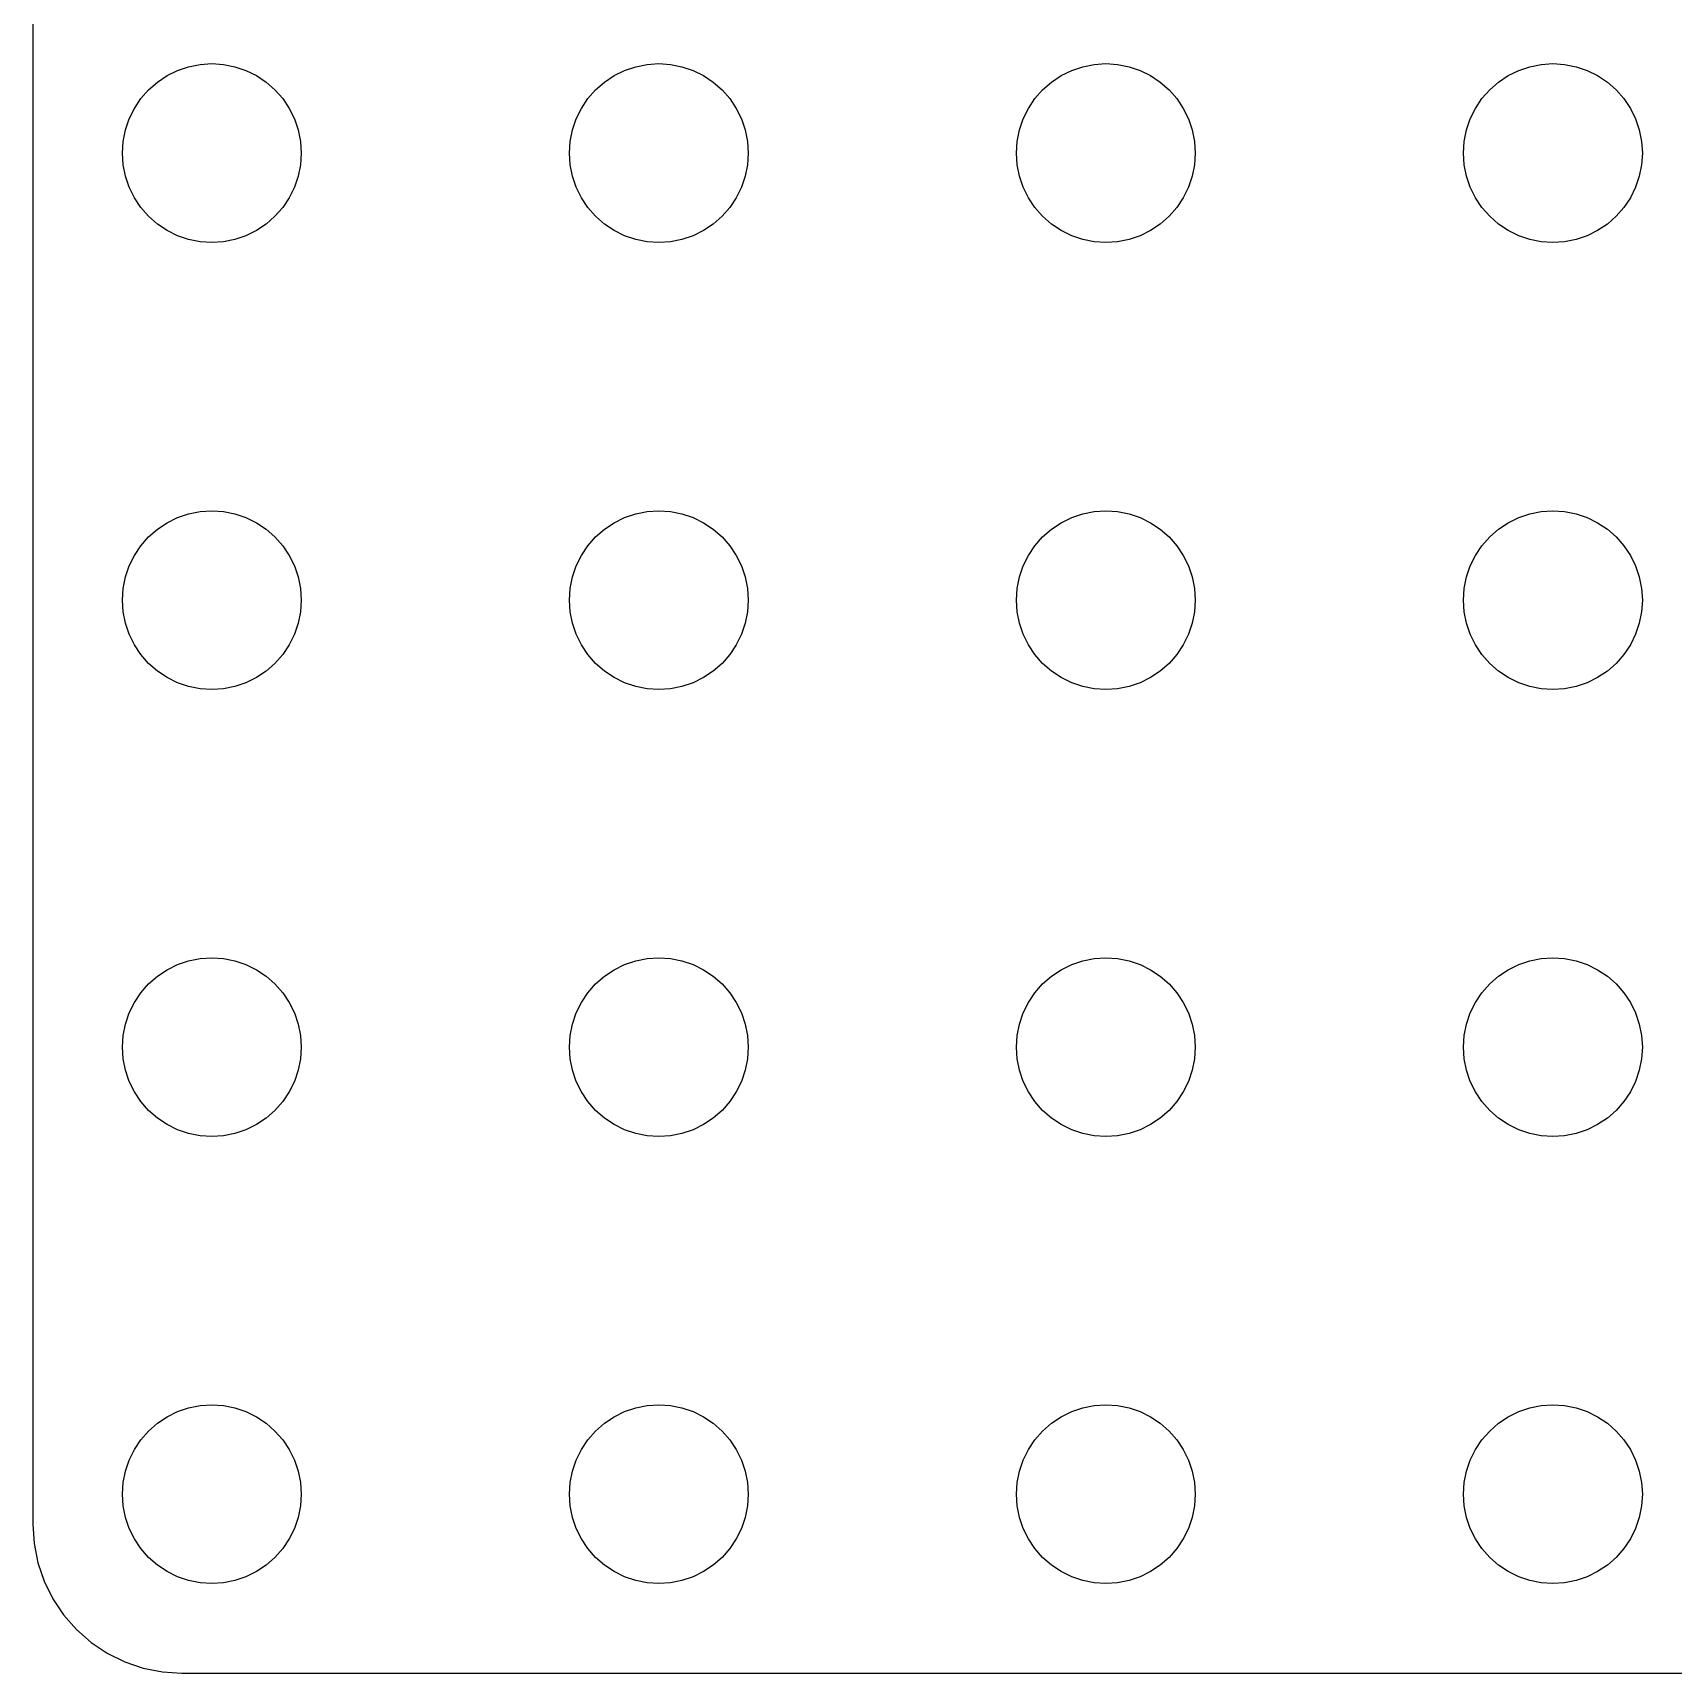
# Model space of a CAD drawing. Header units: metres. Extents: x -104 to 104, y -104 to 104.
# Drawn here: x -103.5 to -48.5, y -103.5 to -48.5 of the extents above; entities that cross this region are included whole.
import ezdxf

# ---------------------------------------------------------------- set-up
doc = ezdxf.new("R2010")
doc.units = ezdxf.units.M

msp = doc.modelspace()

# ---------------------------------------------------------------- linework, layer by layer
for p, q in [((-103.505, 98.505), (-103.505, -98.505)), ((-98.2765, -49.6022), (-97.8916, -49.5257)), ((-97.8916, -49.5257), (-97.5, -49.5)), ((-97.5, -49.5), (-97.1084, -49.5257)), ((-97.1084, -49.5257), (-96.7235, -49.6022)), ((-83.2765, -49.6022), (-82.8916, -49.5257)), ((-82.8916, -49.5257), (-82.5, -49.5)), ((-82.5, -49.5), (-82.1084, -49.5257)), ((-82.1084, -49.5257), (-81.7235, -49.6022)), ((-68.2765, -49.6022), (-67.8916, -49.5257)), ((-67.8916, -49.5257), (-67.5, -49.5)), ((-67.5, -49.5), (-67.1084, -49.5257)), ((-67.1084, -49.5257), (-66.7235, -49.6022)), ((-53.2765, -49.6022), (-52.8916, -49.5257)), ((-52.8916, -49.5257), (-52.5, -49.5)), ((-52.5, -49.5), (-52.1084, -49.5257)), ((-52.1084, -49.5257), (-51.7235, -49.6022)), ((-99.3263, -50.1199), (-99, -49.9019)), ((-99, -49.9019), (-98.648, -49.7284)), ((-98.648, -49.7284), (-98.2765, -49.6022)), ((-96.7235, -49.6022), (-96.3519, -49.7284)), ((-96.3519, -49.7284), (-96, -49.9019)), ((-96, -49.9019), (-95.6737, -50.1199)), ((-84.3263, -50.1199), (-84, -49.9019)), ((-84, -49.9019), (-83.648, -49.7284)), ((-83.648, -49.7284), (-83.2765, -49.6022)), ((-81.7235, -49.6022), (-81.3519, -49.7284)), ((-81.3519, -49.7284), (-81, -49.9019)), ((-81, -49.9019), (-80.6737, -50.1199)), ((-69.3263, -50.1199), (-69, -49.9019)), ((-69, -49.9019), (-68.648, -49.7284)), ((-68.648, -49.7284), (-68.2765, -49.6022)), ((-66.7235, -49.6022), (-66.3519, -49.7284)), ((-66.3519, -49.7284), (-66, -49.9019)), ((-66, -49.9019), (-65.6737, -50.1199)), ((-54.3263, -50.1199), (-54, -49.9019)), ((-54, -49.9019), (-53.648, -49.7284)), ((-53.648, -49.7284), (-53.2765, -49.6022)), ((-51.7235, -49.6022), (-51.3519, -49.7284)), ((-51.3519, -49.7284), (-51, -49.9019)), ((-51, -49.9019), (-50.6737, -50.1199)), ((-99.8801, -50.6737), (-99.6213, -50.3787)), ((-99.6213, -50.3787), (-99.3263, -50.1199)), ((-95.6737, -50.1199), (-95.3787, -50.3787)), ((-95.3787, -50.3787), (-95.1199, -50.6737)), ((-84.8801, -50.6737), (-84.6213, -50.3787)), ((-84.6213, -50.3787), (-84.3263, -50.1199)), ((-80.6737, -50.1199), (-80.3787, -50.3787)), ((-80.3787, -50.3787), (-80.1199, -50.6737)), ((-69.8801, -50.6737), (-69.6213, -50.3787)), ((-69.6213, -50.3787), (-69.3263, -50.1199)), ((-65.6737, -50.1199), (-65.3787, -50.3787)), ((-65.3787, -50.3787), (-65.1199, -50.6737)), ((-54.8801, -50.6737), (-54.6213, -50.3787)), ((-54.6213, -50.3787), (-54.3263, -50.1199)), ((-50.6737, -50.1199), (-50.3787, -50.3787)), ((-50.3787, -50.3787), (-50.1199, -50.6737)), ((-100.272, -51.3519), (-100.098, -51)), ((-100.098, -51), (-99.8801, -50.6737)), ((-95.1199, -50.6737), (-94.9019, -51)), ((-94.9019, -51), (-94.7284, -51.3519)), ((-85.2716, -51.3519), (-85.0981, -51)), ((-85.0981, -51), (-84.8801, -50.6737)), ((-80.1199, -50.6737), (-79.9019, -51)), ((-79.9019, -51), (-79.7284, -51.3519)), ((-70.2716, -51.3519), (-70.0981, -51)), ((-70.0981, -51), (-69.8801, -50.6737)), ((-65.1199, -50.6737), (-64.9019, -51)), ((-64.9019, -51), (-64.7284, -51.3519)), ((-55.2716, -51.3519), (-55.0981, -51)), ((-55.0981, -51), (-54.8801, -50.6737)), ((-50.1199, -50.6737), (-49.9019, -51)), ((-49.9019, -51), (-49.7284, -51.3519)), ((-100.474, -52.1084), (-100.398, -51.7235)), ((-100.398, -51.7235), (-100.272, -51.3519)), ((-94.7284, -51.3519), (-94.6022, -51.7235)), ((-94.6022, -51.7235), (-94.5257, -52.1084)), ((-85.4743, -52.1084), (-85.3978, -51.7235)), ((-85.3978, -51.7235), (-85.2716, -51.3519)), ((-79.7284, -51.3519), (-79.6022, -51.7235)), ((-79.6022, -51.7235), (-79.5257, -52.1084)), ((-70.4743, -52.1084), (-70.3978, -51.7235)), ((-70.3978, -51.7235), (-70.2716, -51.3519)), ((-64.7284, -51.3519), (-64.6022, -51.7235)), ((-64.6022, -51.7235), (-64.5257, -52.1084)), ((-55.4743, -52.1084), (-55.3978, -51.7235)), ((-55.3978, -51.7235), (-55.2716, -51.3519)), ((-49.7284, -51.3519), (-49.6022, -51.7235)), ((-49.6022, -51.7235), (-49.5257, -52.1084)), ((-100.5, -52.5), (-100.474, -52.1084)), ((-94.5257, -52.1084), (-94.5, -52.5)), ((-85.5, -52.5), (-85.4743, -52.1084)), ((-79.5257, -52.1084), (-79.5, -52.5)), ((-70.5, -52.5), (-70.4743, -52.1084)), ((-64.5257, -52.1084), (-64.5, -52.5)), ((-55.5, -52.5), (-55.4743, -52.1084)), ((-49.5257, -52.1084), (-49.5, -52.5)), ((-100.474, -52.8916), (-100.5, -52.5)), ((-94.5, -52.5), (-94.5257, -52.8916)), ((-85.4743, -52.8916), (-85.5, -52.5)), ((-79.5, -52.5), (-79.5257, -52.8916)), ((-70.4743, -52.8916), (-70.5, -52.5)), ((-64.5, -52.5), (-64.5257, -52.8916)), ((-55.4743, -52.8916), (-55.5, -52.5)), ((-49.5, -52.5), (-49.5257, -52.8916)), ((-100.398, -53.2765), (-100.474, -52.8916)), ((-100.272, -53.648), (-100.398, -53.2765)), ((-94.6022, -53.2765), (-94.7284, -53.648)), ((-94.5257, -52.8916), (-94.6022, -53.2765)), ((-85.3978, -53.2765), (-85.4743, -52.8916)), ((-85.2716, -53.648), (-85.3978, -53.2765)), ((-79.6022, -53.2765), (-79.7284, -53.648)), ((-79.5257, -52.8916), (-79.6022, -53.2765)), ((-70.3978, -53.2765), (-70.4743, -52.8916)), ((-70.2716, -53.648), (-70.3978, -53.2765)), ((-64.6022, -53.2765), (-64.7284, -53.648)), ((-64.5257, -52.8916), (-64.6022, -53.2765)), ((-55.3978, -53.2765), (-55.4743, -52.8916)), ((-55.2716, -53.648), (-55.3978, -53.2765)), ((-49.6022, -53.2765), (-49.7284, -53.648)), ((-49.5257, -52.8916), (-49.6022, -53.2765)), ((-100.098, -54), (-100.272, -53.648)), ((-94.7284, -53.648), (-94.9019, -54)), ((-85.0981, -54), (-85.2716, -53.648)), ((-79.7284, -53.648), (-79.9019, -54)), ((-70.0981, -54), (-70.2716, -53.648)), ((-64.7284, -53.648), (-64.9019, -54)), ((-55.0981, -54), (-55.2716, -53.648)), ((-49.7284, -53.648), (-49.9019, -54)), ((-99.8801, -54.3263), (-100.098, -54)), ((-99.6213, -54.6213), (-99.8801, -54.3263)), ((-95.1199, -54.3263), (-95.3787, -54.6213)), ((-94.9019, -54), (-95.1199, -54.3263)), ((-84.8801, -54.3263), (-85.0981, -54)), ((-84.6213, -54.6213), (-84.8801, -54.3263)), ((-80.1199, -54.3263), (-80.3787, -54.6213)), ((-79.9019, -54), (-80.1199, -54.3263)), ((-69.8801, -54.3263), (-70.0981, -54)), ((-69.6213, -54.6213), (-69.8801, -54.3263)), ((-65.1199, -54.3263), (-65.3787, -54.6213)), ((-64.9019, -54), (-65.1199, -54.3263)), ((-54.8801, -54.3263), (-55.0981, -54)), ((-54.6213, -54.6213), (-54.8801, -54.3263)), ((-50.1199, -54.3263), (-50.3787, -54.6213)), ((-49.9019, -54), (-50.1199, -54.3263)), ((-99.3263, -54.8801), (-99.6213, -54.6213)), ((-99, -55.0981), (-99.3263, -54.8801)), ((-95.6737, -54.8801), (-96, -55.0981)), ((-95.3787, -54.6213), (-95.6737, -54.8801)), ((-84.3263, -54.8801), (-84.6213, -54.6213)), ((-84, -55.0981), (-84.3263, -54.8801)), ((-80.6737, -54.8801), (-81, -55.0981)), ((-80.3787, -54.6213), (-80.6737, -54.8801)), ((-69.3263, -54.8801), (-69.6213, -54.6213)), ((-69, -55.0981), (-69.3263, -54.8801)), ((-65.6737, -54.8801), (-66, -55.0981)), ((-65.3787, -54.6213), (-65.6737, -54.8801)), ((-54.3263, -54.8801), (-54.6213, -54.6213)), ((-54, -55.0981), (-54.3263, -54.8801)), ((-50.6737, -54.8801), (-51, -55.0981)), ((-50.3787, -54.6213), (-50.6737, -54.8801)), ((-98.648, -55.2716), (-99, -55.0981)), ((-98.2765, -55.3978), (-98.648, -55.2716)), ((-97.8916, -55.4743), (-98.2765, -55.3978)), ((-97.5, -55.5), (-97.8916, -55.4743)), ((-97.1084, -55.4743), (-97.5, -55.5)), ((-96.7235, -55.3978), (-97.1084, -55.4743)), ((-96.3519, -55.2716), (-96.7235, -55.3978)), ((-96, -55.0981), (-96.3519, -55.2716)), ((-83.648, -55.2716), (-84, -55.0981)), ((-83.2765, -55.3978), (-83.648, -55.2716)), ((-82.8916, -55.4743), (-83.2765, -55.3978)), ((-82.5, -55.5), (-82.8916, -55.4743)), ((-82.1084, -55.4743), (-82.5, -55.5)), ((-81.7235, -55.3978), (-82.1084, -55.4743)), ((-81.3519, -55.2716), (-81.7235, -55.3978)), ((-81, -55.0981), (-81.3519, -55.2716)), ((-68.648, -55.2716), (-69, -55.0981)), ((-68.2765, -55.3978), (-68.648, -55.2716)), ((-67.8916, -55.4743), (-68.2765, -55.3978)), ((-67.5, -55.5), (-67.8916, -55.4743)), ((-67.1084, -55.4743), (-67.5, -55.5)), ((-66.7235, -55.3978), (-67.1084, -55.4743)), ((-66.3519, -55.2716), (-66.7235, -55.3978)), ((-66, -55.0981), (-66.3519, -55.2716)), ((-53.648, -55.2716), (-54, -55.0981)), ((-53.2765, -55.3978), (-53.648, -55.2716)), ((-52.8916, -55.4743), (-53.2765, -55.3978)), ((-52.5, -55.5), (-52.8916, -55.4743)), ((-52.1084, -55.4743), (-52.5, -55.5)), ((-51.7235, -55.3978), (-52.1084, -55.4743)), ((-51.3519, -55.2716), (-51.7235, -55.3978)), ((-51, -55.0981), (-51.3519, -55.2716)), ((-99.3263, -65.1199), (-99, -64.9019)), ((-99, -64.9019), (-98.648, -64.7284)), ((-98.648, -64.7284), (-98.2765, -64.6022)), ((-98.2765, -64.6022), (-97.8916, -64.5257)), ((-97.8916, -64.5257), (-97.5, -64.5)), ((-97.5, -64.5), (-97.1084, -64.5257)), ((-97.1084, -64.5257), (-96.7235, -64.6022)), ((-96.7235, -64.6022), (-96.3519, -64.7284)), ((-96.3519, -64.7284), (-96, -64.9019)), ((-96, -64.9019), (-95.6737, -65.1199)), ((-84.3263, -65.1199), (-84, -64.9019)), ((-84, -64.9019), (-83.648, -64.7284)), ((-83.648, -64.7284), (-83.2765, -64.6022)), ((-83.2765, -64.6022), (-82.8916, -64.5257)), ((-82.8916, -64.5257), (-82.5, -64.5)), ((-82.5, -64.5), (-82.1084, -64.5257)), ((-82.1084, -64.5257), (-81.7235, -64.6022)), ((-81.7235, -64.6022), (-81.3519, -64.7284)), ((-81.3519, -64.7284), (-81, -64.9019)), ((-81, -64.9019), (-80.6737, -65.1199)), ((-69.3263, -65.1199), (-69, -64.9019)), ((-69, -64.9019), (-68.648, -64.7284)), ((-68.648, -64.7284), (-68.2765, -64.6022)), ((-68.2765, -64.6022), (-67.8916, -64.5257)), ((-67.8916, -64.5257), (-67.5, -64.5)), ((-67.5, -64.5), (-67.1084, -64.5257)), ((-67.1084, -64.5257), (-66.7235, -64.6022)), ((-66.7235, -64.6022), (-66.3519, -64.7284)), ((-66.3519, -64.7284), (-66, -64.9019)), ((-66, -64.9019), (-65.6737, -65.1199)), ((-54.3263, -65.1199), (-54, -64.9019)), ((-54, -64.9019), (-53.648, -64.7284)), ((-53.648, -64.7284), (-53.2765, -64.6022)), ((-53.2765, -64.6022), (-52.8916, -64.5257)), ((-52.8916, -64.5257), (-52.5, -64.5)), ((-52.5, -64.5), (-52.1084, -64.5257)), ((-52.1084, -64.5257), (-51.7235, -64.6022)), ((-51.7235, -64.6022), (-51.3519, -64.7284)), ((-51.3519, -64.7284), (-51, -64.9019)), ((-51, -64.9019), (-50.6737, -65.1199)), ((-99.8801, -65.6737), (-99.6213, -65.3787)), ((-99.6213, -65.3787), (-99.3263, -65.1199)), ((-95.6737, -65.1199), (-95.3787, -65.3787)), ((-95.3787, -65.3787), (-95.1199, -65.6737)), ((-84.8801, -65.6737), (-84.6213, -65.3787)), ((-84.6213, -65.3787), (-84.3263, -65.1199)), ((-80.6737, -65.1199), (-80.3787, -65.3787)), ((-80.3787, -65.3787), (-80.1199, -65.6737)), ((-69.8801, -65.6737), (-69.6213, -65.3787)), ((-69.6213, -65.3787), (-69.3263, -65.1199)), ((-65.6737, -65.1199), (-65.3787, -65.3787)), ((-65.3787, -65.3787), (-65.1199, -65.6737)), ((-54.8801, -65.6737), (-54.6213, -65.3787)), ((-54.6213, -65.3787), (-54.3263, -65.1199)), ((-50.6737, -65.1199), (-50.3787, -65.3787)), ((-50.3787, -65.3787), (-50.1199, -65.6737)), ((-100.272, -66.3519), (-100.098, -66)), ((-100.098, -66), (-99.8801, -65.6737)), ((-95.1199, -65.6737), (-94.9019, -66)), ((-94.9019, -66), (-94.7284, -66.3519)), ((-85.2716, -66.3519), (-85.0981, -66)), ((-85.0981, -66), (-84.8801, -65.6737)), ((-80.1199, -65.6737), (-79.9019, -66)), ((-79.9019, -66), (-79.7284, -66.3519)), ((-70.2716, -66.3519), (-70.0981, -66)), ((-70.0981, -66), (-69.8801, -65.6737)), ((-65.1199, -65.6737), (-64.9019, -66)), ((-64.9019, -66), (-64.7284, -66.3519)), ((-55.2716, -66.3519), (-55.0981, -66)), ((-55.0981, -66), (-54.8801, -65.6737)), ((-50.1199, -65.6737), (-49.9019, -66)), ((-49.9019, -66), (-49.7284, -66.3519)), ((-100.398, -66.7235), (-100.272, -66.3519)), ((-94.7284, -66.3519), (-94.6022, -66.7235)), ((-85.3978, -66.7235), (-85.2716, -66.3519)), ((-79.7284, -66.3519), (-79.6022, -66.7235)), ((-70.3978, -66.7235), (-70.2716, -66.3519)), ((-64.7284, -66.3519), (-64.6022, -66.7235)), ((-55.3978, -66.7235), (-55.2716, -66.3519)), ((-49.7284, -66.3519), (-49.6022, -66.7235)), ((-100.5, -67.5), (-100.474, -67.1084)), ((-100.474, -67.1084), (-100.398, -66.7235)), ((-94.6022, -66.7235), (-94.5257, -67.1084)), ((-94.5257, -67.1084), (-94.5, -67.5)), ((-85.5, -67.5), (-85.4743, -67.1084)), ((-85.4743, -67.1084), (-85.3978, -66.7235)), ((-79.6022, -66.7235), (-79.5257, -67.1084)), ((-79.5257, -67.1084), (-79.5, -67.5)), ((-70.5, -67.5), (-70.4743, -67.1084)), ((-70.4743, -67.1084), (-70.3978, -66.7235)), ((-64.6022, -66.7235), (-64.5257, -67.1084)), ((-64.5257, -67.1084), (-64.5, -67.5)), ((-55.5, -67.5), (-55.4743, -67.1084)), ((-55.4743, -67.1084), (-55.3978, -66.7235)), ((-49.6022, -66.7235), (-49.5257, -67.1084)), ((-49.5257, -67.1084), (-49.5, -67.5)), ((-100.474, -67.8916), (-100.5, -67.5)), ((-94.5, -67.5), (-94.5257, -67.8916)), ((-85.4743, -67.8916), (-85.5, -67.5)), ((-79.5, -67.5), (-79.5257, -67.8916)), ((-70.4743, -67.8916), (-70.5, -67.5)), ((-64.5, -67.5), (-64.5257, -67.8916)), ((-55.4743, -67.8916), (-55.5, -67.5)), ((-49.5, -67.5), (-49.5257, -67.8916)), ((-100.398, -68.2765), (-100.474, -67.8916)), ((-94.5257, -67.8916), (-94.6022, -68.2765)), ((-85.3978, -68.2765), (-85.4743, -67.8916)), ((-79.5257, -67.8916), (-79.6022, -68.2765)), ((-70.3978, -68.2765), (-70.4743, -67.8916)), ((-64.5257, -67.8916), (-64.6022, -68.2765)), ((-55.3978, -68.2765), (-55.4743, -67.8916)), ((-49.5257, -67.8916), (-49.6022, -68.2765)), ((-100.272, -68.648), (-100.398, -68.2765)), ((-100.098, -69), (-100.272, -68.648)), ((-94.7284, -68.648), (-94.9019, -69)), ((-94.6022, -68.2765), (-94.7284, -68.648)), ((-85.2716, -68.648), (-85.3978, -68.2765)), ((-85.0981, -69), (-85.2716, -68.648)), ((-79.7284, -68.648), (-79.9019, -69)), ((-79.6022, -68.2765), (-79.7284, -68.648)), ((-70.2716, -68.648), (-70.3978, -68.2765)), ((-70.0981, -69), (-70.2716, -68.648)), ((-64.7284, -68.648), (-64.9019, -69)), ((-64.6022, -68.2765), (-64.7284, -68.648)), ((-55.2716, -68.648), (-55.3978, -68.2765)), ((-55.0981, -69), (-55.2716, -68.648)), ((-49.7284, -68.648), (-49.9019, -69)), ((-49.6022, -68.2765), (-49.7284, -68.648)), ((-99.8801, -69.3263), (-100.098, -69)), ((-99.6213, -69.6213), (-99.8801, -69.3263)), ((-95.1199, -69.3263), (-95.3787, -69.6213)), ((-94.9019, -69), (-95.1199, -69.3263)), ((-84.8801, -69.3263), (-85.0981, -69)), ((-84.6213, -69.6213), (-84.8801, -69.3263)), ((-80.1199, -69.3263), (-80.3787, -69.6213)), ((-79.9019, -69), (-80.1199, -69.3263)), ((-69.8801, -69.3263), (-70.0981, -69)), ((-69.6213, -69.6213), (-69.8801, -69.3263)), ((-65.1199, -69.3263), (-65.3787, -69.6213)), ((-64.9019, -69), (-65.1199, -69.3263)), ((-54.8801, -69.3263), (-55.0981, -69)), ((-54.6213, -69.6213), (-54.8801, -69.3263)), ((-50.1199, -69.3263), (-50.3787, -69.6213)), ((-49.9019, -69), (-50.1199, -69.3263)), ((-99.3263, -69.8801), (-99.6213, -69.6213)), ((-99, -70.0981), (-99.3263, -69.8801)), ((-95.6737, -69.8801), (-96, -70.0981)), ((-95.3787, -69.6213), (-95.6737, -69.8801)), ((-84.3263, -69.8801), (-84.6213, -69.6213)), ((-84, -70.0981), (-84.3263, -69.8801)), ((-80.6737, -69.8801), (-81, -70.0981)), ((-80.3787, -69.6213), (-80.6737, -69.8801)), ((-69.3263, -69.8801), (-69.6213, -69.6213)), ((-69, -70.0981), (-69.3263, -69.8801)), ((-65.6737, -69.8801), (-66, -70.0981)), ((-65.3787, -69.6213), (-65.6737, -69.8801)), ((-54.3263, -69.8801), (-54.6213, -69.6213)), ((-54, -70.0981), (-54.3263, -69.8801)), ((-50.6737, -69.8801), (-51, -70.0981)), ((-50.3787, -69.6213), (-50.6737, -69.8801)), ((-98.648, -70.2716), (-99, -70.0981)), ((-98.2765, -70.3978), (-98.648, -70.2716)), ((-97.8916, -70.4743), (-98.2765, -70.3978)), ((-96.7235, -70.3978), (-97.1084, -70.4743)), ((-96.3519, -70.2716), (-96.7235, -70.3978)), ((-96, -70.0981), (-96.3519, -70.2716)), ((-83.648, -70.2716), (-84, -70.0981)), ((-83.2765, -70.3978), (-83.648, -70.2716)), ((-82.8916, -70.4743), (-83.2765, -70.3978)), ((-81.7235, -70.3978), (-82.1084, -70.4743)), ((-81.3519, -70.2716), (-81.7235, -70.3978)), ((-81, -70.0981), (-81.3519, -70.2716)), ((-68.648, -70.2716), (-69, -70.0981)), ((-68.2765, -70.3978), (-68.648, -70.2716)), ((-67.8916, -70.4743), (-68.2765, -70.3978)), ((-66.7235, -70.3978), (-67.1084, -70.4743)), ((-66.3519, -70.2716), (-66.7235, -70.3978)), ((-66, -70.0981), (-66.3519, -70.2716)), ((-53.648, -70.2716), (-54, -70.0981)), ((-53.2765, -70.3978), (-53.648, -70.2716)), ((-52.8916, -70.4743), (-53.2765, -70.3978)), ((-51.7235, -70.3978), (-52.1084, -70.4743)), ((-51.3519, -70.2716), (-51.7235, -70.3978)), ((-51, -70.0981), (-51.3519, -70.2716)), ((-97.5, -70.5), (-97.8916, -70.4743)), ((-97.1084, -70.4743), (-97.5, -70.5)), ((-82.5, -70.5), (-82.8916, -70.4743)), ((-82.1084, -70.4743), (-82.5, -70.5)), ((-67.5, -70.5), (-67.8916, -70.4743)), ((-67.1084, -70.4743), (-67.5, -70.5)), ((-52.5, -70.5), (-52.8916, -70.4743)), ((-52.1084, -70.4743), (-52.5, -70.5)), ((-99, -79.9019), (-98.648, -79.7284)), ((-98.648, -79.7284), (-98.2765, -79.6022)), ((-98.2765, -79.6022), (-97.8916, -79.5257)), ((-97.8916, -79.5257), (-97.5, -79.5)), ((-97.5, -79.5), (-97.1084, -79.5257)), ((-97.1084, -79.5257), (-96.7235, -79.6022)), ((-96.7235, -79.6022), (-96.3519, -79.7284)), ((-96.3519, -79.7284), (-96, -79.9019)), ((-84, -79.9019), (-83.648, -79.7284)), ((-83.648, -79.7284), (-83.2765, -79.6022)), ((-83.2765, -79.6022), (-82.8916, -79.5257)), ((-82.8916, -79.5257), (-82.5, -79.5)), ((-82.5, -79.5), (-82.1084, -79.5257)), ((-82.1084, -79.5257), (-81.7235, -79.6022)), ((-81.7235, -79.6022), (-81.3519, -79.7284)), ((-81.3519, -79.7284), (-81, -79.9019)), ((-69, -79.9019), (-68.648, -79.7284)), ((-68.648, -79.7284), (-68.2765, -79.6022)), ((-68.2765, -79.6022), (-67.8916, -79.5257)), ((-67.8916, -79.5257), (-67.5, -79.5)), ((-67.5, -79.5), (-67.1084, -79.5257)), ((-67.1084, -79.5257), (-66.7235, -79.6022)), ((-66.7235, -79.6022), (-66.3519, -79.7284)), ((-66.3519, -79.7284), (-66, -79.9019)), ((-54, -79.9019), (-53.648, -79.7284)), ((-53.648, -79.7284), (-53.2765, -79.6022)), ((-53.2765, -79.6022), (-52.8916, -79.5257)), ((-52.8916, -79.5257), (-52.5, -79.5)), ((-52.5, -79.5), (-52.1084, -79.5257)), ((-52.1084, -79.5257), (-51.7235, -79.6022)), ((-51.7235, -79.6022), (-51.3519, -79.7284)), ((-51.3519, -79.7284), (-51, -79.9019)), ((-99.6213, -80.3787), (-99.3263, -80.1199)), ((-99.3263, -80.1199), (-99, -79.9019)), ((-96, -79.9019), (-95.6737, -80.1199)), ((-95.6737, -80.1199), (-95.3787, -80.3787)), ((-84.6213, -80.3787), (-84.3263, -80.1199)), ((-84.3263, -80.1199), (-84, -79.9019)), ((-81, -79.9019), (-80.6737, -80.1199)), ((-80.6737, -80.1199), (-80.3787, -80.3787)), ((-69.6213, -80.3787), (-69.3263, -80.1199)), ((-69.3263, -80.1199), (-69, -79.9019)), ((-66, -79.9019), (-65.6737, -80.1199)), ((-65.6737, -80.1199), (-65.3787, -80.3787)), ((-54.6213, -80.3787), (-54.3263, -80.1199)), ((-54.3263, -80.1199), (-54, -79.9019)), ((-51, -79.9019), (-50.6737, -80.1199)), ((-50.6737, -80.1199), (-50.3787, -80.3787)), ((-100.098, -81), (-99.8801, -80.6737)), ((-99.8801, -80.6737), (-99.6213, -80.3787)), ((-95.3787, -80.3787), (-95.1199, -80.6737)), ((-95.1199, -80.6737), (-94.9019, -81)), ((-85.0981, -81), (-84.8801, -80.6737)), ((-84.8801, -80.6737), (-84.6213, -80.3787)), ((-80.3787, -80.3787), (-80.1199, -80.6737)), ((-80.1199, -80.6737), (-79.9019, -81)), ((-70.0981, -81), (-69.8801, -80.6737)), ((-69.8801, -80.6737), (-69.6213, -80.3787)), ((-65.3787, -80.3787), (-65.1199, -80.6737)), ((-65.1199, -80.6737), (-64.9019, -81)), ((-55.0981, -81), (-54.8801, -80.6737)), ((-54.8801, -80.6737), (-54.6213, -80.3787)), ((-50.3787, -80.3787), (-50.1199, -80.6737)), ((-50.1199, -80.6737), (-49.9019, -81)), ((-100.398, -81.7235), (-100.272, -81.3519)), ((-100.272, -81.3519), (-100.098, -81)), ((-94.9019, -81), (-94.7284, -81.3519)), ((-94.7284, -81.3519), (-94.6022, -81.7235)), ((-85.3978, -81.7235), (-85.2716, -81.3519)), ((-85.2716, -81.3519), (-85.0981, -81)), ((-79.9019, -81), (-79.7284, -81.3519)), ((-79.7284, -81.3519), (-79.6022, -81.7235)), ((-70.3978, -81.7235), (-70.2716, -81.3519)), ((-70.2716, -81.3519), (-70.0981, -81)), ((-64.9019, -81), (-64.7284, -81.3519)), ((-64.7284, -81.3519), (-64.6022, -81.7235)), ((-55.3978, -81.7235), (-55.2716, -81.3519)), ((-55.2716, -81.3519), (-55.0981, -81)), ((-49.9019, -81), (-49.7284, -81.3519)), ((-49.7284, -81.3519), (-49.6022, -81.7235)), ((-100.474, -82.1084), (-100.398, -81.7235)), ((-94.6022, -81.7235), (-94.5257, -82.1084)), ((-85.4743, -82.1084), (-85.3978, -81.7235)), ((-79.6022, -81.7235), (-79.5257, -82.1084)), ((-70.4743, -82.1084), (-70.3978, -81.7235)), ((-64.6022, -81.7235), (-64.5257, -82.1084)), ((-55.4743, -82.1084), (-55.3978, -81.7235)), ((-49.6022, -81.7235), (-49.5257, -82.1084)), ((-100.5, -82.5), (-100.474, -82.1084)), ((-100.474, -82.8916), (-100.5, -82.5)), ((-94.5257, -82.1084), (-94.5, -82.5)), ((-94.5, -82.5), (-94.5257, -82.8916)), ((-85.5, -82.5), (-85.4743, -82.1084)), ((-85.4743, -82.8916), (-85.5, -82.5)), ((-79.5257, -82.1084), (-79.5, -82.5)), ((-79.5, -82.5), (-79.5257, -82.8916)), ((-70.5, -82.5), (-70.4743, -82.1084)), ((-70.4743, -82.8916), (-70.5, -82.5)), ((-64.5257, -82.1084), (-64.5, -82.5)), ((-64.5, -82.5), (-64.5257, -82.8916)), ((-55.5, -82.5), (-55.4743, -82.1084)), ((-55.4743, -82.8916), (-55.5, -82.5)), ((-49.5257, -82.1084), (-49.5, -82.5)), ((-49.5, -82.5), (-49.5257, -82.8916)), ((-100.398, -83.2765), (-100.474, -82.8916)), ((-94.5257, -82.8916), (-94.6022, -83.2765)), ((-85.3978, -83.2765), (-85.4743, -82.8916)), ((-79.5257, -82.8916), (-79.6022, -83.2765)), ((-70.3978, -83.2765), (-70.4743, -82.8916)), ((-64.5257, -82.8916), (-64.6022, -83.2765)), ((-55.3978, -83.2765), (-55.4743, -82.8916)), ((-49.5257, -82.8916), (-49.6022, -83.2765)), ((-100.272, -83.648), (-100.398, -83.2765)), ((-100.098, -84), (-100.272, -83.648)), ((-94.7284, -83.648), (-94.9019, -84)), ((-94.6022, -83.2765), (-94.7284, -83.648)), ((-85.2716, -83.648), (-85.3978, -83.2765)), ((-85.0981, -84), (-85.2716, -83.648)), ((-79.7284, -83.648), (-79.9019, -84)), ((-79.6022, -83.2765), (-79.7284, -83.648)), ((-70.2716, -83.648), (-70.3978, -83.2765)), ((-70.0981, -84), (-70.2716, -83.648)), ((-64.7284, -83.648), (-64.9019, -84)), ((-64.6022, -83.2765), (-64.7284, -83.648)), ((-55.2716, -83.648), (-55.3978, -83.2765)), ((-55.0981, -84), (-55.2716, -83.648)), ((-49.7284, -83.648), (-49.9019, -84)), ((-49.6022, -83.2765), (-49.7284, -83.648)), ((-99.8801, -84.3263), (-100.098, -84)), ((-94.9019, -84), (-95.1199, -84.3263)), ((-84.8801, -84.3263), (-85.0981, -84)), ((-79.9019, -84), (-80.1199, -84.3263)), ((-69.8801, -84.3263), (-70.0981, -84)), ((-64.9019, -84), (-65.1199, -84.3263)), ((-54.8801, -84.3263), (-55.0981, -84)), ((-49.9019, -84), (-50.1199, -84.3263)), ((-99.6213, -84.6213), (-99.8801, -84.3263)), ((-99.3263, -84.8801), (-99.6213, -84.6213)), ((-95.3787, -84.6213), (-95.6737, -84.8801)), ((-95.1199, -84.3263), (-95.3787, -84.6213)), ((-84.6213, -84.6213), (-84.8801, -84.3263)), ((-84.3263, -84.8801), (-84.6213, -84.6213)), ((-80.3787, -84.6213), (-80.6737, -84.8801)), ((-80.1199, -84.3263), (-80.3787, -84.6213)), ((-69.6213, -84.6213), (-69.8801, -84.3263)), ((-69.3263, -84.8801), (-69.6213, -84.6213)), ((-65.3787, -84.6213), (-65.6737, -84.8801)), ((-65.1199, -84.3263), (-65.3787, -84.6213)), ((-54.6213, -84.6213), (-54.8801, -84.3263)), ((-54.3263, -84.8801), (-54.6213, -84.6213)), ((-50.3787, -84.6213), (-50.6737, -84.8801)), ((-50.1199, -84.3263), (-50.3787, -84.6213)), ((-99, -85.0981), (-99.3263, -84.8801)), ((-98.648, -85.2716), (-99, -85.0981)), ((-98.2765, -85.3978), (-98.648, -85.2716)), ((-96.3519, -85.2716), (-96.7235, -85.3978)), ((-96, -85.0981), (-96.3519, -85.2716)), ((-95.6737, -84.8801), (-96, -85.0981)), ((-84, -85.0981), (-84.3263, -84.8801)), ((-83.648, -85.2716), (-84, -85.0981)), ((-83.2765, -85.3978), (-83.648, -85.2716)), ((-81.3519, -85.2716), (-81.7235, -85.3978)), ((-81, -85.0981), (-81.3519, -85.2716)), ((-80.6737, -84.8801), (-81, -85.0981)), ((-69, -85.0981), (-69.3263, -84.8801)), ((-68.648, -85.2716), (-69, -85.0981)), ((-68.2765, -85.3978), (-68.648, -85.2716)), ((-66.3519, -85.2716), (-66.7235, -85.3978)), ((-66, -85.0981), (-66.3519, -85.2716)), ((-65.6737, -84.8801), (-66, -85.0981)), ((-54, -85.0981), (-54.3263, -84.8801)), ((-53.648, -85.2716), (-54, -85.0981)), ((-53.2765, -85.3978), (-53.648, -85.2716)), ((-51.3519, -85.2716), (-51.7235, -85.3978)), ((-51, -85.0981), (-51.3519, -85.2716)), ((-50.6737, -84.8801), (-51, -85.0981)), ((-97.8916, -85.4743), (-98.2765, -85.3978)), ((-97.5, -85.5), (-97.8916, -85.4743)), ((-97.1084, -85.4743), (-97.5, -85.5)), ((-96.7235, -85.3978), (-97.1084, -85.4743)), ((-82.8916, -85.4743), (-83.2765, -85.3978)), ((-82.5, -85.5), (-82.8916, -85.4743)), ((-82.1084, -85.4743), (-82.5, -85.5)), ((-81.7235, -85.3978), (-82.1084, -85.4743)), ((-67.8916, -85.4743), (-68.2765, -85.3978)), ((-67.5, -85.5), (-67.8916, -85.4743)), ((-67.1084, -85.4743), (-67.5, -85.5)), ((-66.7235, -85.3978), (-67.1084, -85.4743)), ((-52.8916, -85.4743), (-53.2765, -85.3978)), ((-52.5, -85.5), (-52.8916, -85.4743)), ((-52.1084, -85.4743), (-52.5, -85.5)), ((-51.7235, -85.3978), (-52.1084, -85.4743)), ((-98.648, -94.7284), (-98.2765, -94.6022)), ((-98.2765, -94.6022), (-97.8916, -94.5257)), ((-97.8916, -94.5257), (-97.5, -94.5)), ((-97.5, -94.5), (-97.1084, -94.5257)), ((-97.1084, -94.5257), (-96.7235, -94.6022)), ((-96.7235, -94.6022), (-96.3519, -94.7284)), ((-83.648, -94.7284), (-83.2765, -94.6022)), ((-83.2765, -94.6022), (-82.8916, -94.5257)), ((-82.8916, -94.5257), (-82.5, -94.5)), ((-82.5, -94.5), (-82.1084, -94.5257)), ((-82.1084, -94.5257), (-81.7235, -94.6022)), ((-81.7235, -94.6022), (-81.3519, -94.7284)), ((-68.648, -94.7284), (-68.2765, -94.6022)), ((-68.2765, -94.6022), (-67.8916, -94.5257)), ((-67.8916, -94.5257), (-67.5, -94.5)), ((-67.5, -94.5), (-67.1084, -94.5257)), ((-67.1084, -94.5257), (-66.7235, -94.6022)), ((-66.7235, -94.6022), (-66.3519, -94.7284)), ((-53.648, -94.7284), (-53.2765, -94.6022)), ((-53.2765, -94.6022), (-52.8916, -94.5257)), ((-52.8916, -94.5257), (-52.5, -94.5)), ((-52.5, -94.5), (-52.1084, -94.5257)), ((-52.1084, -94.5257), (-51.7235, -94.6022)), ((-51.7235, -94.6022), (-51.3519, -94.7284)), ((-99.6213, -95.3787), (-99.3263, -95.1199)), ((-99.3263, -95.1199), (-99, -94.9019)), ((-99, -94.9019), (-98.648, -94.7284)), ((-96.3519, -94.7284), (-96, -94.9019)), ((-96, -94.9019), (-95.6737, -95.1199)), ((-95.6737, -95.1199), (-95.3787, -95.3787)), ((-84.6213, -95.3787), (-84.3263, -95.1199)), ((-84.3263, -95.1199), (-84, -94.9019)), ((-84, -94.9019), (-83.648, -94.7284)), ((-81.3519, -94.7284), (-81, -94.9019)), ((-81, -94.9019), (-80.6737, -95.1199)), ((-80.6737, -95.1199), (-80.3787, -95.3787)), ((-69.6213, -95.3787), (-69.3263, -95.1199)), ((-69.3263, -95.1199), (-69, -94.9019)), ((-69, -94.9019), (-68.648, -94.7284)), ((-66.3519, -94.7284), (-66, -94.9019)), ((-66, -94.9019), (-65.6737, -95.1199)), ((-65.6737, -95.1199), (-65.3787, -95.3787)), ((-54.6213, -95.3787), (-54.3263, -95.1199)), ((-54.3263, -95.1199), (-54, -94.9019)), ((-54, -94.9019), (-53.648, -94.7284)), ((-51.3519, -94.7284), (-51, -94.9019)), ((-51, -94.9019), (-50.6737, -95.1199)), ((-50.6737, -95.1199), (-50.3787, -95.3787)), ((-100.098, -96), (-99.8801, -95.6737)), ((-99.8801, -95.6737), (-99.6213, -95.3787)), ((-95.3787, -95.3787), (-95.1199, -95.6737)), ((-95.1199, -95.6737), (-94.9019, -96)), ((-85.0981, -96), (-84.8801, -95.6737)), ((-84.8801, -95.6737), (-84.6213, -95.3787)), ((-80.3787, -95.3787), (-80.1199, -95.6737)), ((-80.1199, -95.6737), (-79.9019, -96)), ((-70.0981, -96), (-69.8801, -95.6737)), ((-69.8801, -95.6737), (-69.6213, -95.3787)), ((-65.3787, -95.3787), (-65.1199, -95.6737)), ((-65.1199, -95.6737), (-64.9019, -96)), ((-55.0981, -96), (-54.8801, -95.6737)), ((-54.8801, -95.6737), (-54.6213, -95.3787)), ((-50.3787, -95.3787), (-50.1199, -95.6737)), ((-50.1199, -95.6737), (-49.9019, -96)), ((-100.272, -96.3519), (-100.098, -96)), ((-94.9019, -96), (-94.7284, -96.3519)), ((-85.2716, -96.3519), (-85.0981, -96)), ((-79.9019, -96), (-79.7284, -96.3519)), ((-70.2716, -96.3519), (-70.0981, -96)), ((-64.9019, -96), (-64.7284, -96.3519)), ((-55.2716, -96.3519), (-55.0981, -96)), ((-49.9019, -96), (-49.7284, -96.3519)), ((-100.474, -97.1084), (-100.398, -96.7235)), ((-100.398, -96.7235), (-100.272, -96.3519)), ((-94.7284, -96.3519), (-94.6022, -96.7235)), ((-94.6022, -96.7235), (-94.5257, -97.1084)), ((-85.4743, -97.1084), (-85.3978, -96.7235)), ((-85.3978, -96.7235), (-85.2716, -96.3519)), ((-79.7284, -96.3519), (-79.6022, -96.7235)), ((-79.6022, -96.7235), (-79.5257, -97.1084)), ((-70.4743, -97.1084), (-70.3978, -96.7235)), ((-70.3978, -96.7235), (-70.2716, -96.3519)), ((-64.7284, -96.3519), (-64.6022, -96.7235)), ((-64.6022, -96.7235), (-64.5257, -97.1084)), ((-55.4743, -97.1084), (-55.3978, -96.7235)), ((-55.3978, -96.7235), (-55.2716, -96.3519)), ((-49.7284, -96.3519), (-49.6022, -96.7235)), ((-49.6022, -96.7235), (-49.5257, -97.1084)), ((-100.5, -97.5), (-100.474, -97.1084)), ((-94.5257, -97.1084), (-94.5, -97.5)), ((-85.5, -97.5), (-85.4743, -97.1084)), ((-79.5257, -97.1084), (-79.5, -97.5)), ((-70.5, -97.5), (-70.4743, -97.1084)), ((-64.5257, -97.1084), (-64.5, -97.5)), ((-55.5, -97.5), (-55.4743, -97.1084)), ((-49.5257, -97.1084), (-49.5, -97.5)), ((-100.474, -97.8916), (-100.5, -97.5)), ((-100.398, -98.2765), (-100.474, -97.8916)), ((-94.5257, -97.8916), (-94.6022, -98.2765)), ((-94.5, -97.5), (-94.5257, -97.8916)), ((-85.4743, -97.8916), (-85.5, -97.5)), ((-85.3978, -98.2765), (-85.4743, -97.8916)), ((-79.5257, -97.8916), (-79.6022, -98.2765)), ((-79.5, -97.5), (-79.5257, -97.8916)), ((-70.4743, -97.8916), (-70.5, -97.5)), ((-70.3978, -98.2765), (-70.4743, -97.8916)), ((-64.5257, -97.8916), (-64.6022, -98.2765)), ((-64.5, -97.5), (-64.5257, -97.8916)), ((-55.4743, -97.8916), (-55.5, -97.5)), ((-55.3978, -98.2765), (-55.4743, -97.8916)), ((-49.5257, -97.8916), (-49.6022, -98.2765)), ((-49.5, -97.5), (-49.5257, -97.8916)), ((-103.505, -98.505), (-103.462, -99.1576)), ((-100.272, -98.648), (-100.398, -98.2765)), ((-94.6022, -98.2765), (-94.7284, -98.648)), ((-85.2716, -98.648), (-85.3978, -98.2765)), ((-79.6022, -98.2765), (-79.7284, -98.648)), ((-70.2716, -98.648), (-70.3978, -98.2765)), ((-64.6022, -98.2765), (-64.7284, -98.648)), ((-55.2716, -98.648), (-55.3978, -98.2765)), ((-49.6022, -98.2765), (-49.7284, -98.648)), ((-100.098, -99), (-100.272, -98.648)), ((-99.8801, -99.3263), (-100.098, -99)), ((-94.9019, -99), (-95.1199, -99.3263)), ((-94.7284, -98.648), (-94.9019, -99)), ((-85.0981, -99), (-85.2716, -98.648)), ((-84.8801, -99.3263), (-85.0981, -99)), ((-79.9019, -99), (-80.1199, -99.3263)), ((-79.7284, -98.648), (-79.9019, -99)), ((-70.0981, -99), (-70.2716, -98.648)), ((-69.8801, -99.3263), (-70.0981, -99)), ((-64.9019, -99), (-65.1199, -99.3263)), ((-64.7284, -98.648), (-64.9019, -99)), ((-55.0981, -99), (-55.2716, -98.648)), ((-54.8801, -99.3263), (-55.0981, -99)), ((-49.9019, -99), (-50.1199, -99.3263)), ((-49.7284, -98.648), (-49.9019, -99)), ((-103.462, -99.1576), (-103.335, -99.7991)), ((-99.6213, -99.6213), (-99.8801, -99.3263)), ((-99.3263, -99.8801), (-99.6213, -99.6213)), ((-95.3787, -99.6213), (-95.6737, -99.8801)), ((-95.1199, -99.3263), (-95.3787, -99.6213)), ((-84.6213, -99.6213), (-84.8801, -99.3263)), ((-84.3263, -99.8801), (-84.6213, -99.6213)), ((-80.3787, -99.6213), (-80.6737, -99.8801)), ((-80.1199, -99.3263), (-80.3787, -99.6213)), ((-69.6213, -99.6213), (-69.8801, -99.3263)), ((-69.3263, -99.8801), (-69.6213, -99.6213)), ((-65.3787, -99.6213), (-65.6737, -99.8801)), ((-65.1199, -99.3263), (-65.3787, -99.6213)), ((-54.6213, -99.6213), (-54.8801, -99.3263)), ((-54.3263, -99.8801), (-54.6213, -99.6213)), ((-50.3787, -99.6213), (-50.6737, -99.8801)), ((-50.1199, -99.3263), (-50.3787, -99.6213)), ((-103.335, -99.7991), (-103.124, -100.418)), ((-99, -100.098), (-99.3263, -99.8801)), ((-98.648, -100.272), (-99, -100.098)), ((-96, -100.098), (-96.3519, -100.272)), ((-95.6737, -99.8801), (-96, -100.098)), ((-84, -100.098), (-84.3263, -99.8801)), ((-83.648, -100.272), (-84, -100.098)), ((-81, -100.098), (-81.3519, -100.272)), ((-80.6737, -99.8801), (-81, -100.098)), ((-69, -100.098), (-69.3263, -99.8801)), ((-68.648, -100.272), (-69, -100.098)), ((-66, -100.098), (-66.3519, -100.272)), ((-65.6737, -99.8801), (-66, -100.098)), ((-54, -100.098), (-54.3263, -99.8801)), ((-53.648, -100.272), (-54, -100.098)), ((-51, -100.098), (-51.3519, -100.272)), ((-50.6737, -99.8801), (-51, -100.098)), ((-103.124, -100.418), (-102.835, -101.005)), ((-98.2765, -100.398), (-98.648, -100.272)), ((-97.8916, -100.474), (-98.2765, -100.398)), ((-97.5, -100.5), (-97.8916, -100.474)), ((-97.1084, -100.474), (-97.5, -100.5)), ((-96.7235, -100.398), (-97.1084, -100.474)), ((-96.3519, -100.272), (-96.7235, -100.398)), ((-83.2765, -100.398), (-83.648, -100.272)), ((-82.8916, -100.474), (-83.2765, -100.398)), ((-82.5, -100.5), (-82.8916, -100.474)), ((-82.1084, -100.474), (-82.5, -100.5)), ((-81.7235, -100.398), (-82.1084, -100.474)), ((-81.3519, -100.272), (-81.7235, -100.398)), ((-68.2765, -100.398), (-68.648, -100.272)), ((-67.8916, -100.474), (-68.2765, -100.398)), ((-67.5, -100.5), (-67.8916, -100.474)), ((-67.1084, -100.474), (-67.5, -100.5)), ((-66.7235, -100.398), (-67.1084, -100.474)), ((-66.3519, -100.272), (-66.7235, -100.398)), ((-53.2765, -100.398), (-53.648, -100.272)), ((-52.8916, -100.474), (-53.2765, -100.398)), ((-52.5, -100.5), (-52.8916, -100.474)), ((-52.1084, -100.474), (-52.5, -100.5)), ((-51.7235, -100.398), (-52.1084, -100.474)), ((-51.3519, -100.272), (-51.7235, -100.398)), ((-102.835, -101.005), (-102.472, -101.549)), ((-102.472, -101.549), (-102.041, -102.041)), ((-102.041, -102.041), (-101.549, -102.472)), ((-101.549, -102.472), (-101.005, -102.835)), ((-101.005, -102.835), (-100.418, -103.124)), ((-100.418, -103.124), (-99.7991, -103.335)), ((-99.7991, -103.335), (-99.1576, -103.462)), ((-99.1576, -103.462), (-98.505, -103.505)), ((-98.505, -103.505), (98.505, -103.505))]:
    msp.add_line(p, q)

doc.saveas('drawing.dxf')
